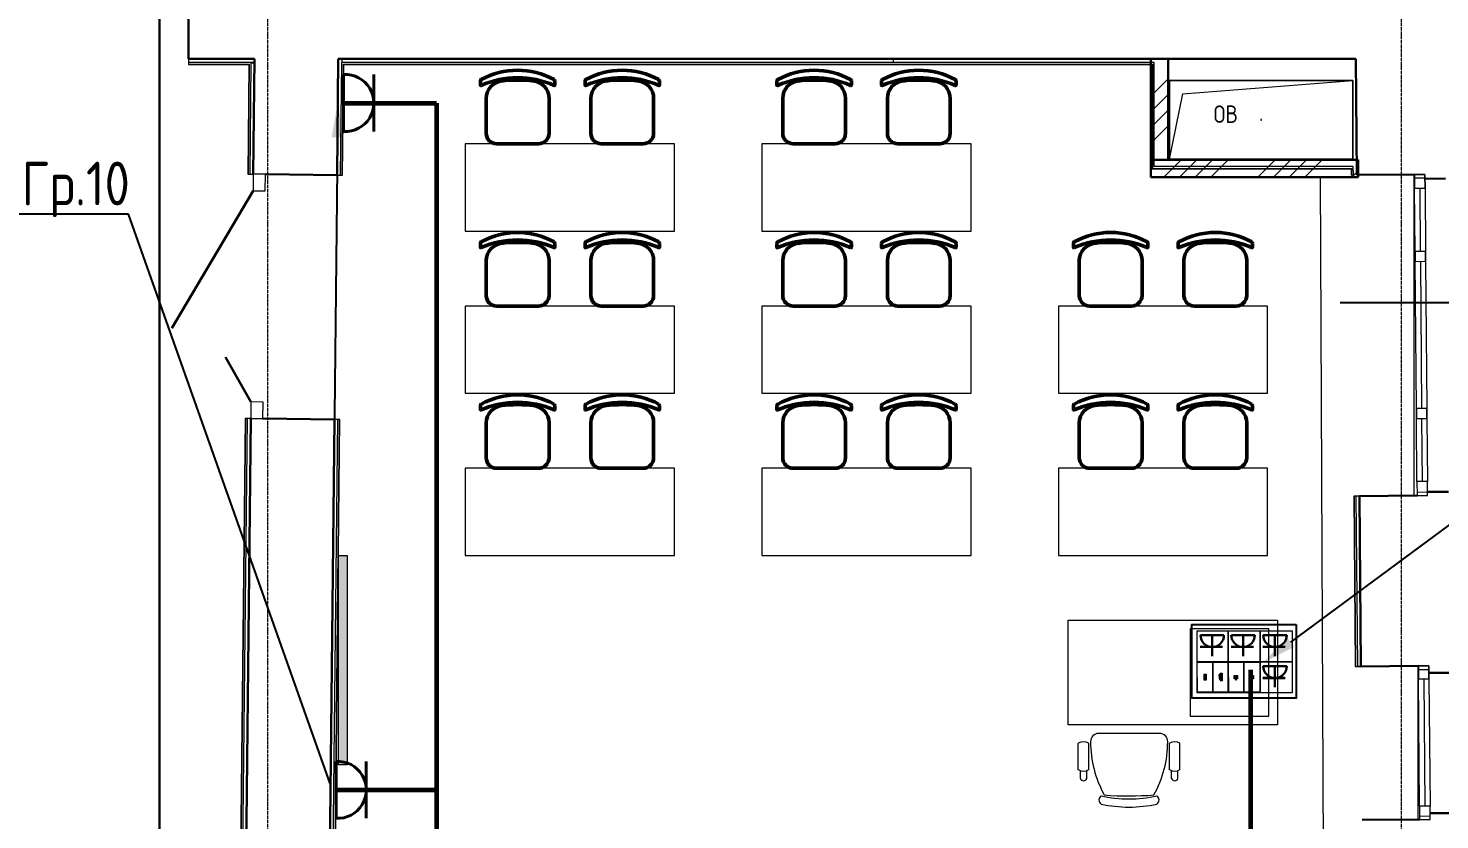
# Model space of a CAD drawing. Header units: millimetres. Extents: x -32 to 417638015, y -35 to 175284279.
# Drawn here: x 1343083 to 1351176, y 67493 to 72029 of the extents above; entities that cross this region are included whole.
import ezdxf
from ezdxf import colors
from ezdxf.entities.mleader import LeaderData, LeaderLine
from ezdxf.math import Vec2, Vec3

# ---------------------------------------------------------------- set-up
doc = ezdxf.new("R2010")
doc.units = ezdxf.units.MM
doc.linetypes.add('ADSK_Линия сетки', pattern=[25, 20, -2.5, 0, -2.5])
for name, color, linetype, lineweight in [('_ Окна', 7, 'Continuous', 9), ('_ЭМ_В полу', 26, 'Кабель в трубе', 60), ('_ЭМ_гофра', 5, 'Continuous', 60), ('Аннотация', 7, 'Continuous', 18), ('Двери', 7, 'Continuous', 9), ('Обобщенные модели', 7, 'Continuous', 18), ('Окна', 7, 'Continuous', 9), ('Оси', 253, 'Continuous', 9), ('Перекрытие', 7, 'Continuous', 18), ('Стены несущие', 7, 'Continuous', 30), ('Стены отделка', 7, 'Continuous', 30), ('Стены штриховка', 7, 'Continuous', 9), ('ТХ', 5, 'Continuous', 0), ('ТХ_Задание ЭОМ_СС', 6, 'Continuous', 0), ('ШТРИХОВКА', 252, 'Continuous', 15), ('Электро', 250, 'Continuous', 25), ('ЭМ', 5, 'Continuous', 40), ('ЭМ_Лоток 1_2', 162, 'Continuous', 30), ('ЭОМ_Кабель для СУП', 150, 'Continuous', 9)]:
    doc.layers.add(name, color=color, linetype=linetype, lineweight=lineweight)
for name, color, linetype in [('_ЭМ_Надписи', 7, 'Continuous'), ('PDF _СС_розетки', 7, 'Continuous'), ('ВНУТРЯНКА', 1, 'Continuous')]:
    doc.layers.add(name, color=color, linetype=linetype)
doc.layers.add('PDF _ЭОМ _розетки', color=7, linetype='Continuous', true_color=0xeb0000)
doc.styles.add('ELine', font='txt.shx')
doc.styles.add('GOST Common_4', font='GOST_Common.ttf', dxfattribs={"width": 0.9, "height": 200})
doc.styles.add('ЭОМ', font='isocpeur.ttf', dxfattribs={"width": 0.85, "height": 250})
doc.linetypes.add('Cable in the tray', pattern='A,5,[130,ltypeshp.shx,S=1,R=0,X=0,Y=0],1.5,[130,ltypeshp.shx,S=1.5,R=90,X=0,Y=-1],1,[130,ltypeshp.shx,S=1,R=0,X=0.5,Y=0],5', length=12.5)
doc.linetypes.add('TRAY', pattern='A,12.119257,["_",ELine,S=4.5,R=90,X=0,Y=-1.555839],0.750382,["_",ELine,S=4.5,R=0,X=0,Y=-0.805849],1.314849,["_",ELine,S=4.5,R=0,X=0,Y=-0.805849],2.250029,["_",ELine,S=4.5,R=90,X=0,Y=-1.555839],13.565483', length=30)
doc.linetypes.add('Кабель в трубе', pattern='A,8,[133,ltypeshp.shx,S=1,R=0,X=10,Y=1.3],-3,[130,ltypeshp.shx,S=1.5,R=-45,X=-1.5,Y=0],8', length=19)
pattern_1 = [(45, (591.94, 243.9), (-269.4077, 269.4077), []), (45, (681.74, 243.9), (-269.4077, 269.4077), []), (45, (771.54, 243.9), (-269.4077, 269.4077), []), (45, (861.35, 243.9), (-269.4077, 269.4077), [])]

# ---------------------------------------------------------------- blocks, each defined once
blk = doc.blocks.new('_ЭМ_ТХ2_4 Этаж')
at = {"lineweight": 0}
h = blk.add_hatch(color=8, dxfattribs=at)
h.dxf.hatch_style = 1
h.paths.add_polyline_path([(55670.5, 17244.1), (55720.5, 17244.1), (55720.5, 16044.1), (55670.5, 16044.1)])
at = {"color": 8, "linetype": 'ByBlock', "lineweight": -2}
for p, q in [((56483.6, 19963), (56483.6, 19941.3)), ((56483.6, 19963), (56483.6, 19941.3)), ((56910.6, 19963), (56910.6, 19941.3)), ((56910.6, 19963), (56910.6, 19941.3)), ((57083.6, 19963), (57083.6, 19941.3)), ((57083.6, 19963), (57083.6, 19941.3)), ((57510.6, 19963), (57510.6, 19941.3)), ((57510.6, 19963), (57510.6, 19941.3)), ((58183.6, 19963), (58183.6, 19941.3)), ((58183.6, 19963), (58183.6, 19941.3)), ((58610.6, 19963), (58610.6, 19941.3)), ((58610.6, 19963), (58610.6, 19941.3)), ((58783.6, 19963), (58783.6, 19941.3)), ((58783.6, 19963), (58783.6, 19941.3)), ((59210.6, 19963), (59210.6, 19941.3)), ((59210.6, 19963), (59210.6, 19941.3)), ((56517.1, 19664), (56517.1, 19864.3)), ((56517.1, 19664), (56517.1, 19864.3)), ((56877.1, 19664), (56877.1, 19864.3)), ((56877.1, 19664), (56877.1, 19864.3)), ((57117.1, 19664), (57117.1, 19864.3)), ((57117.1, 19664), (57117.1, 19864.3)), ((57477.1, 19664), (57477.1, 19864.3)), ((57477.1, 19664), (57477.1, 19864.3)), ((58217.1, 19664), (58217.1, 19864.3)), ((58217.1, 19664), (58217.1, 19864.3)), ((58577.1, 19664), (58577.1, 19864.3)), ((58577.1, 19664), (58577.1, 19864.3)), ((58817.1, 19664), (58817.1, 19864.3)), ((58817.1, 19664), (58817.1, 19864.3)), ((59177.1, 19664), (59177.1, 19864.3)), ((59177.1, 19664), (59177.1, 19864.3)), ((56817.2, 19604), (56577.1, 19604)), ((56817.2, 19604), (56577.1, 19604)), ((57417.2, 19604), (57177.1, 19604)), ((57417.2, 19604), (57177.1, 19604)), ((58517.2, 19604), (58277.1, 19604)), ((58517.2, 19604), (58277.1, 19604)), ((59117.2, 19604), (58877.1, 19604)), ((59117.2, 19604), (58877.1, 19604)), ((56483.6, 19033), (56483.6, 19011.3)), ((56483.6, 19033), (56483.6, 19011.3)), ((56910.6, 19033), (56910.6, 19011.3)), ((56910.6, 19033), (56910.6, 19011.3)), ((57083.6, 19033), (57083.6, 19011.3)), ((57083.6, 19033), (57083.6, 19011.3)), ((57510.6, 19033), (57510.6, 19011.3)), ((57510.6, 19033), (57510.6, 19011.3)), ((58183.6, 19033), (58183.6, 19011.3)), ((58183.6, 19033), (58183.6, 19011.3)), ((58610.6, 19033), (58610.6, 19011.3)), ((58610.6, 19033), (58610.6, 19011.3)), ((58783.6, 19033), (58783.6, 19011.3)), ((58783.6, 19033), (58783.6, 19011.3)), ((59210.6, 19033), (59210.6, 19011.3)), ((59210.6, 19033), (59210.6, 19011.3)), ((59883.6, 19033), (59883.6, 19011.3)), ((59883.6, 19033), (59883.6, 19011.3)), ((60310.6, 19033), (60310.6, 19011.3)), ((60310.6, 19033), (60310.6, 19011.3)), ((60483.6, 19033), (60483.6, 19011.3)), ((60483.6, 19033), (60483.6, 19011.3)), ((60910.6, 19033), (60910.6, 19011.3)), ((60910.6, 19033), (60910.6, 19011.3)), ((56517.1, 18734), (56517.1, 18934.3)), ((56517.1, 18734), (56517.1, 18934.3)), ((56877.1, 18734), (56877.1, 18934.3)), ((56877.1, 18734), (56877.1, 18934.3)), ((57117.1, 18734), (57117.1, 18934.3)), ((57117.1, 18734), (57117.1, 18934.3)), ((57477.1, 18734), (57477.1, 18934.3)), ((57477.1, 18734), (57477.1, 18934.3)), ((58217.1, 18734), (58217.1, 18934.3)), ((58217.1, 18734), (58217.1, 18934.3)), ((58577.1, 18734), (58577.1, 18934.3)), ((58577.1, 18734), (58577.1, 18934.3)), ((58817.1, 18734), (58817.1, 18934.3)), ((58817.1, 18734), (58817.1, 18934.3)), ((59177.1, 18734), (59177.1, 18934.3)), ((59177.1, 18734), (59177.1, 18934.3)), ((59917.1, 18734), (59917.1, 18934.3)), ((59917.1, 18734), (59917.1, 18934.3)), ((60277.1, 18734), (60277.1, 18934.3)), ((60277.1, 18734), (60277.1, 18934.3)), ((60517.1, 18734), (60517.1, 18934.3)), ((60517.1, 18734), (60517.1, 18934.3)), ((60877.1, 18734), (60877.1, 18934.3)), ((60877.1, 18734), (60877.1, 18934.3)), ((56817.2, 18674), (56577.1, 18674)), ((56817.2, 18674), (56577.1, 18674)), ((57417.2, 18674), (57177.1, 18674)), ((57417.2, 18674), (57177.1, 18674)), ((58517.2, 18674), (58277.1, 18674)), ((58517.2, 18674), (58277.1, 18674)), ((59117.2, 18674), (58877.1, 18674)), ((59117.2, 18674), (58877.1, 18674)), ((60217.2, 18674), (59977.1, 18674)), ((60217.2, 18674), (59977.1, 18674)), ((60817.2, 18674), (60577.1, 18674)), ((60817.2, 18674), (60577.1, 18674)), ((56483.6, 18103), (56483.6, 18081.3)), ((56483.6, 18103), (56483.6, 18081.3)), ((56910.6, 18103), (56910.6, 18081.3)), ((56910.6, 18103), (56910.6, 18081.3)), ((57083.6, 18103), (57083.6, 18081.3)), ((57083.6, 18103), (57083.6, 18081.3)), ((57510.6, 18103), (57510.6, 18081.3)), ((57510.6, 18103), (57510.6, 18081.3)), ((58183.6, 18103), (58183.6, 18081.3)), ((58183.6, 18103), (58183.6, 18081.3)), ((58610.6, 18103), (58610.6, 18081.3)), ((58610.6, 18103), (58610.6, 18081.3)), ((58783.6, 18103), (58783.6, 18081.3)), ((58783.6, 18103), (58783.6, 18081.3)), ((59210.6, 18103), (59210.6, 18081.3)), ((59210.6, 18103), (59210.6, 18081.3)), ((59883.6, 18103), (59883.6, 18081.3)), ((59883.6, 18103), (59883.6, 18081.3)), ((60310.6, 18103), (60310.6, 18081.3)), ((60310.6, 18103), (60310.6, 18081.3)), ((60483.6, 18103), (60483.6, 18081.3)), ((60483.6, 18103), (60483.6, 18081.3)), ((60910.6, 18103), (60910.6, 18081.3)), ((60910.6, 18103), (60910.6, 18081.3)), ((56517.1, 17804), (56517.1, 18004.3)), ((56517.1, 17804), (56517.1, 18004.3)), ((56877.1, 17804), (56877.1, 18004.3)), ((56877.1, 17804), (56877.1, 18004.3)), ((57117.1, 17804), (57117.1, 18004.3)), ((57117.1, 17804), (57117.1, 18004.3)), ((57477.1, 17804), (57477.1, 18004.3)), ((57477.1, 17804), (57477.1, 18004.3)), ((58217.1, 17804), (58217.1, 18004.3)), ((58217.1, 17804), (58217.1, 18004.3)), ((58577.1, 17804), (58577.1, 18004.3)), ((58577.1, 17804), (58577.1, 18004.3)), ((58817.1, 17804), (58817.1, 18004.3)), ((58817.1, 17804), (58817.1, 18004.3)), ((59177.1, 17804), (59177.1, 18004.3)), ((59177.1, 17804), (59177.1, 18004.3)), ((59917.1, 17804), (59917.1, 18004.3)), ((59917.1, 17804), (59917.1, 18004.3)), ((60277.1, 17804), (60277.1, 18004.3)), ((60277.1, 17804), (60277.1, 18004.3)), ((60517.1, 17804), (60517.1, 18004.3)), ((60517.1, 17804), (60517.1, 18004.3)), ((60877.1, 17804), (60877.1, 18004.3)), ((60877.1, 17804), (60877.1, 18004.3)), ((56817.2, 17744), (56577.1, 17744)), ((56817.2, 17744), (56577.1, 17744)), ((57417.2, 17744), (57177.1, 17744)), ((57417.2, 17744), (57177.1, 17744)), ((58517.2, 17744), (58277.1, 17744)), ((58517.2, 17744), (58277.1, 17744)), ((59117.2, 17744), (58877.1, 17744)), ((59117.2, 17744), (58877.1, 17744)), ((60217.2, 17744), (59977.1, 17744)), ((60217.2, 17744), (59977.1, 17744)), ((60817.2, 17744), (60577.1, 17744)), ((60817.2, 17744), (60577.1, 17744))]:
    blk.add_line(p, q, dxfattribs=at)
at = {"color": 8, "linetype": 'Continuous'}
for p, q in [((60378.1, 16224.6), (60028, 16224.6)), ((59911.4, 16017.1), (59911.4, 16168.3)), ((59971.7, 16017.1), (59971.7, 16168.3)), ((60434.4, 16017.1), (60434.4, 16168.3)), ((60494.7, 16017.1), (60494.7, 16168.3)), ((59923.5, 15965.7), (59923.5, 16011.3)), ((59960.2, 15965.8), (59960.2, 16011.5)), ((60445.9, 15965.8), (60445.9, 16011.5)), ((60482.6, 15965.7), (60482.6, 16011.3))]:
    blk.add_line(p, q, dxfattribs=at)
at = {"color": 8, "lineweight": 0}
blk.add_lwpolyline([(55670.5, 17244.1), (55720.5, 17244.1), (55720.5, 16044.1), (55670.5, 16044.1), (55670.5, 17244.1)], dxfattribs=at)
at = {"color": 8, "linetype": 'ByBlock', "lineweight": -2}
for centre, radius, start, end in [((56697.1, 19595), 430.5, 60.99166, 119.00834), ((56697.1, 19595), 430.5, 60.99166, 119.00834), ((57297.1, 19595), 430.5, 60.99166, 119.00834), ((57297.1, 19595), 430.5, 60.99166, 119.00834), ((58397.1, 19595), 430.5, 60.99166, 119.00834), ((58397.1, 19595), 430.5, 60.99166, 119.00834), ((58997.1, 19595), 430.5, 60.99166, 119.00834), ((58997.1, 19595), 430.5, 60.99166, 119.00834), ((56493.6, 19963), 10, 121.93175, 180), ((56493.6, 19963), 10, 121.93175, 180), ((56486.6, 19941.3), 3, 180, 296.10217), ((56486.6, 19941.3), 3, 180, 296.10217), ((56697.1, 19461.7), 520.8, 66.31951, 113.68049), ((56697.1, 19461.7), 520.8, 66.31951, 113.68049), ((56617.1, 19864.3), 100, 95.74156, 180), ((56617.1, 19864.3), 100, 95.74156, 180), ((56697.1, 19168.5), 800.4, 83.24698, 96.75302), ((56697.1, 19168.5), 800.4, 83.24698, 96.75302), ((56777.1, 19864.3), 100, 0, 84.25844), ((56777.1, 19864.3), 100, 0, 84.25844), ((56900.6, 19963), 10, 0, 58.06825), ((56900.6, 19963), 10, 0, 58.06825), ((56907.6, 19941.3), 3, 243.89783, 0), ((56907.6, 19941.3), 3, 243.89783, 0), ((57093.6, 19963), 10, 121.93175, 180), ((57093.6, 19963), 10, 121.93175, 180), ((57086.6, 19941.3), 3, 180, 296.10217), ((57086.6, 19941.3), 3, 180, 296.10217), ((57297.1, 19461.7), 520.8, 66.31951, 113.68049), ((57297.1, 19461.7), 520.8, 66.31951, 113.68049), ((57217.1, 19864.3), 100, 95.74156, 180), ((57217.1, 19864.3), 100, 95.74156, 180), ((57297.1, 19168.5), 800.4, 83.24698, 96.75302), ((57297.1, 19168.5), 800.4, 83.24698, 96.75302), ((57377.1, 19864.3), 100, 0, 84.25844), ((57377.1, 19864.3), 100, 0, 84.25844), ((57500.6, 19963), 10, 0, 58.06825), ((57500.6, 19963), 10, 0, 58.06825), ((57507.6, 19941.3), 3, 243.89783, 0), ((57507.6, 19941.3), 3, 243.89783, 0), ((58193.6, 19963), 10, 121.93175, 180), ((58193.6, 19963), 10, 121.93175, 180), ((58186.6, 19941.3), 3, 180, 296.10217), ((58186.6, 19941.3), 3, 180, 296.10217), ((58397.1, 19461.7), 520.8, 66.31951, 113.68049), ((58397.1, 19461.7), 520.8, 66.31951, 113.68049), ((58317.1, 19864.3), 100, 95.74156, 180), ((58317.1, 19864.3), 100, 95.74156, 180), ((58397.1, 19168.5), 800.4, 83.24698, 96.75302), ((58397.1, 19168.5), 800.4, 83.24698, 96.75302), ((58477.1, 19864.3), 100, 0, 84.25844), ((58477.1, 19864.3), 100, 0, 84.25844), ((58600.6, 19963), 10, 0, 58.06825), ((58600.6, 19963), 10, 0, 58.06825), ((58607.6, 19941.3), 3, 243.89783, 0), ((58607.6, 19941.3), 3, 243.89783, 0), ((58793.6, 19963), 10, 121.93175, 180), ((58793.6, 19963), 10, 121.93175, 180), ((58786.6, 19941.3), 3, 180, 296.10217), ((58786.6, 19941.3), 3, 180, 296.10217), ((58997.1, 19461.7), 520.8, 66.31951, 113.68049), ((58997.1, 19461.7), 520.8, 66.31951, 113.68049), ((58917.1, 19864.3), 100, 95.74156, 180), ((58917.1, 19864.3), 100, 95.74156, 180), ((58997.1, 19168.5), 800.4, 83.24698, 96.75302), ((58997.1, 19168.5), 800.4, 83.24698, 96.75302), ((59077.1, 19864.3), 100, 0, 84.25844), ((59077.1, 19864.3), 100, 0, 84.25844), ((59200.6, 19963), 10, 0, 58.06825), ((59200.6, 19963), 10, 0, 58.06825), ((59207.6, 19941.3), 3, 243.89783, 0), ((59207.6, 19941.3), 3, 243.89783, 0), ((56577.1, 19664), 60, 180, 270), ((56577.1, 19664), 60, 180, 270), ((56817.1, 19664), 60, 270, 0), ((56817.1, 19664), 60, 270, 0), ((57177.1, 19664), 60, 180, 270), ((57177.1, 19664), 60, 180, 270), ((57417.1, 19664), 60, 270, 0), ((57417.1, 19664), 60, 270, 0), ((58277.1, 19664), 60, 180, 270), ((58277.1, 19664), 60, 180, 270), ((58517.1, 19664), 60, 270, 0), ((58517.1, 19664), 60, 270, 0), ((58877.1, 19664), 60, 180, 270), ((58877.1, 19664), 60, 180, 270), ((59117.1, 19664), 60, 270, 0), ((59117.1, 19664), 60, 270, 0), ((56493.6, 19033), 10, 121.93175, 180), ((56493.6, 19033), 10, 121.93175, 180), ((56697.1, 18531.7), 520.8, 66.31951, 113.68049), ((56697.1, 18531.7), 520.8, 66.31951, 113.68049), ((56697.1, 18665), 430.5, 60.99166, 119.00834), ((56697.1, 18665), 430.5, 60.99166, 119.00834), ((56617.1, 18934.3), 100, 95.74156, 180), ((56617.1, 18934.3), 100, 95.74156, 180), ((56697.1, 18238.5), 800.4, 83.24698, 96.75302), ((56697.1, 18238.5), 800.4, 83.24698, 96.75302), ((56777.1, 18934.3), 100, 0, 84.25844), ((56777.1, 18934.3), 100, 0, 84.25844), ((56900.6, 19033), 10, 0, 58.06825), ((56900.6, 19033), 10, 0, 58.06825), ((57093.6, 19033), 10, 121.93175, 180), ((57093.6, 19033), 10, 121.93175, 180), ((57297.1, 18531.7), 520.8, 66.31951, 113.68049), ((57297.1, 18531.7), 520.8, 66.31951, 113.68049), ((57297.1, 18665), 430.5, 60.99166, 119.00834), ((57297.1, 18665), 430.5, 60.99166, 119.00834), ((57217.1, 18934.3), 100, 95.74156, 180), ((57217.1, 18934.3), 100, 95.74156, 180), ((57297.1, 18238.5), 800.4, 83.24698, 96.75302), ((57297.1, 18238.5), 800.4, 83.24698, 96.75302), ((57377.1, 18934.3), 100, 0, 84.25844), ((57377.1, 18934.3), 100, 0, 84.25844), ((57500.6, 19033), 10, 0, 58.06825), ((57500.6, 19033), 10, 0, 58.06825), ((58193.6, 19033), 10, 121.93175, 180), ((58193.6, 19033), 10, 121.93175, 180), ((58397.1, 18531.7), 520.8, 66.31951, 113.68049), ((58397.1, 18531.7), 520.8, 66.31951, 113.68049), ((58397.1, 18665), 430.5, 60.99166, 119.00834), ((58397.1, 18665), 430.5, 60.99166, 119.00834), ((58317.1, 18934.3), 100, 95.74156, 180), ((58317.1, 18934.3), 100, 95.74156, 180), ((58397.1, 18238.5), 800.4, 83.24698, 96.75302), ((58397.1, 18238.5), 800.4, 83.24698, 96.75302), ((58477.1, 18934.3), 100, 0, 84.25844), ((58477.1, 18934.3), 100, 0, 84.25844), ((58600.6, 19033), 10, 0, 58.06825), ((58600.6, 19033), 10, 0, 58.06825), ((58793.6, 19033), 10, 121.93175, 180), ((58793.6, 19033), 10, 121.93175, 180), ((58997.1, 18531.7), 520.8, 66.31951, 113.68049), ((58997.1, 18531.7), 520.8, 66.31951, 113.68049), ((58997.1, 18665), 430.5, 60.99166, 119.00834), ((58997.1, 18665), 430.5, 60.99166, 119.00834), ((58917.1, 18934.3), 100, 95.74156, 180), ((58917.1, 18934.3), 100, 95.74156, 180), ((58997.1, 18238.5), 800.4, 83.24698, 96.75302), ((58997.1, 18238.5), 800.4, 83.24698, 96.75302), ((59077.1, 18934.3), 100, 0, 84.25844), ((59077.1, 18934.3), 100, 0, 84.25844), ((59200.6, 19033), 10, 0, 58.06825), ((59200.6, 19033), 10, 0, 58.06825), ((59893.6, 19033), 10, 121.93175, 180), ((59893.6, 19033), 10, 121.93175, 180), ((60097.1, 18531.7), 520.8, 66.31951, 113.68049), ((60097.1, 18531.7), 520.8, 66.31951, 113.68049), ((60097.1, 18665), 430.5, 60.99166, 119.00834), ((60097.1, 18665), 430.5, 60.99166, 119.00834), ((60017.1, 18934.3), 100, 95.74156, 180), ((60017.1, 18934.3), 100, 95.74156, 180), ((60097.1, 18238.5), 800.4, 83.24698, 96.75302), ((60097.1, 18238.5), 800.4, 83.24698, 96.75302), ((60177.1, 18934.3), 100, 0, 84.25844), ((60177.1, 18934.3), 100, 0, 84.25844), ((60300.6, 19033), 10, 0, 58.06825), ((60300.6, 19033), 10, 0, 58.06825), ((60493.6, 19033), 10, 121.93175, 180), ((60493.6, 19033), 10, 121.93175, 180), ((60697.1, 18531.7), 520.8, 66.31951, 113.68049), ((60697.1, 18531.7), 520.8, 66.31951, 113.68049), ((60697.1, 18665), 430.5, 60.99166, 119.00834), ((60697.1, 18665), 430.5, 60.99166, 119.00834), ((60617.1, 18934.3), 100, 95.74156, 180), ((60617.1, 18934.3), 100, 95.74156, 180), ((60697.1, 18238.5), 800.4, 83.24698, 96.75302), ((60697.1, 18238.5), 800.4, 83.24698, 96.75302), ((60777.1, 18934.3), 100, 0, 84.25844), ((60777.1, 18934.3), 100, 0, 84.25844), ((60900.6, 19033), 10, 0, 58.06825), ((60900.6, 19033), 10, 0, 58.06825), ((56486.6, 19011.3), 3, 180, 296.10217), ((56486.6, 19011.3), 3, 180, 296.10217), ((56907.6, 19011.3), 3, 243.89783, 0), ((56907.6, 19011.3), 3, 243.89783, 0), ((57086.6, 19011.3), 3, 180, 296.10217), ((57086.6, 19011.3), 3, 180, 296.10217), ((57507.6, 19011.3), 3, 243.89783, 0), ((57507.6, 19011.3), 3, 243.89783, 0), ((58186.6, 19011.3), 3, 180, 296.10217), ((58186.6, 19011.3), 3, 180, 296.10217), ((58607.6, 19011.3), 3, 243.89783, 0), ((58607.6, 19011.3), 3, 243.89783, 0), ((58786.6, 19011.3), 3, 180, 296.10217), ((58786.6, 19011.3), 3, 180, 296.10217), ((59207.6, 19011.3), 3, 243.89783, 0), ((59207.6, 19011.3), 3, 243.89783, 0), ((59886.6, 19011.3), 3, 180, 296.10217), ((59886.6, 19011.3), 3, 180, 296.10217), ((60307.6, 19011.3), 3, 243.89783, 0), ((60307.6, 19011.3), 3, 243.89783, 0), ((60486.6, 19011.3), 3, 180, 296.10217), ((60486.6, 19011.3), 3, 180, 296.10217), ((60907.6, 19011.3), 3, 243.89783, 0), ((60907.6, 19011.3), 3, 243.89783, 0), ((56577.1, 18734), 60, 180, 270), ((56577.1, 18734), 60, 180, 270), ((56817.1, 18734), 60, 270, 0), ((56817.1, 18734), 60, 270, 0), ((57177.1, 18734), 60, 180, 270), ((57177.1, 18734), 60, 180, 270), ((57417.1, 18734), 60, 270, 0), ((57417.1, 18734), 60, 270, 0), ((58277.1, 18734), 60, 180, 270), ((58277.1, 18734), 60, 180, 270), ((58517.1, 18734), 60, 270, 0), ((58517.1, 18734), 60, 270, 0), ((58877.1, 18734), 60, 180, 270), ((58877.1, 18734), 60, 180, 270), ((59117.1, 18734), 60, 270, 0), ((59117.1, 18734), 60, 270, 0), ((59977.1, 18734), 60, 180, 270), ((59977.1, 18734), 60, 180, 270), ((60217.1, 18734), 60, 270, 0), ((60217.1, 18734), 60, 270, 0), ((60577.1, 18734), 60, 180, 270), ((60577.1, 18734), 60, 180, 270), ((60817.1, 18734), 60, 270, 0), ((60817.1, 18734), 60, 270, 0), ((56697.1, 17735), 430.5, 60.99166, 119.00834), ((56697.1, 17735), 430.5, 60.99166, 119.00834), ((57297.1, 17735), 430.5, 60.99166, 119.00834), ((57297.1, 17735), 430.5, 60.99166, 119.00834), ((58397.1, 17735), 430.5, 60.99166, 119.00834), ((58397.1, 17735), 430.5, 60.99166, 119.00834), ((58997.1, 17735), 430.5, 60.99166, 119.00834), ((58997.1, 17735), 430.5, 60.99166, 119.00834), ((60097.1, 17735), 430.5, 60.99166, 119.00834), ((60097.1, 17735), 430.5, 60.99166, 119.00834), ((60697.1, 17735), 430.5, 60.99166, 119.00834), ((60697.1, 17735), 430.5, 60.99166, 119.00834), ((56493.6, 18103), 10, 121.93175, 180), ((56493.6, 18103), 10, 121.93175, 180), ((56486.6, 18081.3), 3, 180, 296.10217), ((56486.6, 18081.3), 3, 180, 296.10217), ((56697.1, 17601.7), 520.8, 66.31951, 113.68049), ((56697.1, 17601.7), 520.8, 66.31951, 113.68049), ((56617.1, 18004.3), 100, 95.74156, 180), ((56617.1, 18004.3), 100, 95.74156, 180), ((56697.1, 17308.5), 800.4, 83.24698, 96.75302), ((56697.1, 17308.5), 800.4, 83.24698, 96.75302), ((56777.1, 18004.3), 100, 0, 84.25844), ((56777.1, 18004.3), 100, 0, 84.25844), ((56900.6, 18103), 10, 0, 58.06825), ((56900.6, 18103), 10, 0, 58.06825), ((56907.6, 18081.3), 3, 243.89783, 0), ((56907.6, 18081.3), 3, 243.89783, 0), ((57093.6, 18103), 10, 121.93175, 180), ((57093.6, 18103), 10, 121.93175, 180), ((57086.6, 18081.3), 3, 180, 296.10217), ((57086.6, 18081.3), 3, 180, 296.10217), ((57297.1, 17601.7), 520.8, 66.31951, 113.68049), ((57297.1, 17601.7), 520.8, 66.31951, 113.68049), ((57217.1, 18004.3), 100, 95.74156, 180), ((57217.1, 18004.3), 100, 95.74156, 180), ((57297.1, 17308.5), 800.4, 83.24698, 96.75302), ((57297.1, 17308.5), 800.4, 83.24698, 96.75302), ((57377.1, 18004.3), 100, 0, 84.25844), ((57377.1, 18004.3), 100, 0, 84.25844), ((57500.6, 18103), 10, 0, 58.06825), ((57500.6, 18103), 10, 0, 58.06825), ((57507.6, 18081.3), 3, 243.89783, 0), ((57507.6, 18081.3), 3, 243.89783, 0), ((58193.6, 18103), 10, 121.93175, 180), ((58193.6, 18103), 10, 121.93175, 180), ((58186.6, 18081.3), 3, 180, 296.10217), ((58186.6, 18081.3), 3, 180, 296.10217), ((58397.1, 17601.7), 520.8, 66.31951, 113.68049), ((58397.1, 17601.7), 520.8, 66.31951, 113.68049), ((58317.1, 18004.3), 100, 95.74156, 180), ((58317.1, 18004.3), 100, 95.74156, 180), ((58397.1, 17308.5), 800.4, 83.24698, 96.75302), ((58397.1, 17308.5), 800.4, 83.24698, 96.75302), ((58477.1, 18004.3), 100, 0, 84.25844), ((58477.1, 18004.3), 100, 0, 84.25844), ((58600.6, 18103), 10, 0, 58.06825), ((58600.6, 18103), 10, 0, 58.06825), ((58607.6, 18081.3), 3, 243.89783, 0), ((58607.6, 18081.3), 3, 243.89783, 0), ((58793.6, 18103), 10, 121.93175, 180), ((58793.6, 18103), 10, 121.93175, 180), ((58786.6, 18081.3), 3, 180, 296.10217), ((58786.6, 18081.3), 3, 180, 296.10217), ((58997.1, 17601.7), 520.8, 66.31951, 113.68049), ((58997.1, 17601.7), 520.8, 66.31951, 113.68049), ((58917.1, 18004.3), 100, 95.74156, 180), ((58917.1, 18004.3), 100, 95.74156, 180), ((58997.1, 17308.5), 800.4, 83.24698, 96.75302), ((58997.1, 17308.5), 800.4, 83.24698, 96.75302), ((59077.1, 18004.3), 100, 0, 84.25844), ((59077.1, 18004.3), 100, 0, 84.25844), ((59200.6, 18103), 10, 0, 58.06825), ((59200.6, 18103), 10, 0, 58.06825), ((59207.6, 18081.3), 3, 243.89783, 0), ((59207.6, 18081.3), 3, 243.89783, 0), ((59893.6, 18103), 10, 121.93175, 180), ((59893.6, 18103), 10, 121.93175, 180), ((59886.6, 18081.3), 3, 180, 296.10217), ((59886.6, 18081.3), 3, 180, 296.10217), ((60097.1, 17601.7), 520.8, 66.31951, 113.68049), ((60097.1, 17601.7), 520.8, 66.31951, 113.68049), ((60017.1, 18004.3), 100, 95.74156, 180), ((60017.1, 18004.3), 100, 95.74156, 180), ((60097.1, 17308.5), 800.4, 83.24698, 96.75302), ((60097.1, 17308.5), 800.4, 83.24698, 96.75302), ((60177.1, 18004.3), 100, 0, 84.25844), ((60177.1, 18004.3), 100, 0, 84.25844), ((60300.6, 18103), 10, 0, 58.06825), ((60300.6, 18103), 10, 0, 58.06825), ((60307.6, 18081.3), 3, 243.89783, 0), ((60307.6, 18081.3), 3, 243.89783, 0), ((60493.6, 18103), 10, 121.93175, 180), ((60493.6, 18103), 10, 121.93175, 180), ((60486.6, 18081.3), 3, 180, 296.10217), ((60486.6, 18081.3), 3, 180, 296.10217), ((60697.1, 17601.7), 520.8, 66.31951, 113.68049), ((60697.1, 17601.7), 520.8, 66.31951, 113.68049), ((60617.1, 18004.3), 100, 95.74156, 180), ((60617.1, 18004.3), 100, 95.74156, 180), ((60697.1, 17308.5), 800.4, 83.24698, 96.75302), ((60697.1, 17308.5), 800.4, 83.24698, 96.75302), ((60777.1, 18004.3), 100, 0, 84.25844), ((60777.1, 18004.3), 100, 0, 84.25844), ((60900.6, 18103), 10, 0, 58.06825), ((60900.6, 18103), 10, 0, 58.06825), ((60907.6, 18081.3), 3, 243.89783, 0), ((60907.6, 18081.3), 3, 243.89783, 0), ((56577.1, 17804), 60, 180, 270), ((56577.1, 17804), 60, 180, 270), ((56817.1, 17804), 60, 270, 0), ((56817.1, 17804), 60, 270, 0), ((57177.1, 17804), 60, 180, 270), ((57177.1, 17804), 60, 180, 270), ((57417.1, 17804), 60, 270, 0), ((57417.1, 17804), 60, 270, 0), ((58277.1, 17804), 60, 180, 270), ((58277.1, 17804), 60, 180, 270), ((58517.1, 17804), 60, 270, 0), ((58517.1, 17804), 60, 270, 0), ((58877.1, 17804), 60, 180, 270), ((58877.1, 17804), 60, 180, 270), ((59117.1, 17804), 60, 270, 0), ((59117.1, 17804), 60, 270, 0), ((59977.1, 17804), 60, 180, 270), ((59977.1, 17804), 60, 180, 270), ((60217.1, 17804), 60, 270, 0), ((60217.1, 17804), 60, 270, 0), ((60577.1, 17804), 60, 180, 270), ((60577.1, 17804), 60, 180, 270), ((60817.1, 17804), 60, 270, 0), ((60817.1, 17804), 60, 270, 0)]:
    blk.add_arc(centre, radius, start, end, dxfattribs=at)
at = {"color": 8, "linetype": 'Continuous'}
for centre, radius, start, end in [((60027.4, 16179.2), 45.4, 89.25187, 182.18664), ((60378.7, 16179.2), 45.4, 357.81347, 90.74787), ((59941.6, 16118.3), 58.4, 58.95097, 121.04877), ((60606.4, 16176.1), 624.5, 179.87797, 209.10589), ((59799.6, 16176.1), 624.5, 330.90677, 0.12147), ((60464.5, 16118.3), 58.4, 58.95097, 121.04877), ((59941.6, 16067.2), 58.4, 238.95101, 301.04877), ((59941.8, 15974.3), 20.2, 204.89545, 335.33537), ((60464.5, 16067.2), 58.4, 238.95098, 301.04877), ((60464.3, 15974.3), 20.2, 204.89545, 335.33537), ((60057.7, 15843.4), 28.1, 124.29007, 235.70964), ((60202.3, 16596.8), 747.5, 257.60199, 282.39777), ((60202.3, 17628.6), 1761.9, 265.39382, 274.65462), ((60347, 15843.4), 28.1, 304.29147, 55.70827), ((60202.3, 16550.3), 747.5, 257.60199, 282.39777)]:
    blk.add_arc(centre, radius, start, end, dxfattribs=at)
at = {"layer": 'ТХ', "color": 8}
for p, q in [((57597.2, 19604), (56397.2, 19604)), ((56397.2, 19604), (56397.2, 19104)), ((57597.2, 19104), (57597.2, 19604)), ((59297.2, 19604), (58097.2, 19604)), ((58097.2, 19604), (58097.2, 19104)), ((59297.2, 19104), (59297.2, 19604)), ((56397.2, 19104), (57597.2, 19104)), ((58097.2, 19104), (59297.2, 19104)), ((57597.2, 18674), (56397.2, 18674)), ((56397.2, 18674), (56397.2, 18174)), ((57597.2, 18174), (57597.2, 18674)), ((59297.2, 18674), (58097.2, 18674)), ((58097.2, 18674), (58097.2, 18174)), ((59297.2, 18174), (59297.2, 18674)), ((60997.2, 18674), (59797.2, 18674)), ((59797.2, 18674), (59797.2, 18174)), ((60997.2, 18174), (60997.2, 18674)), ((56397.2, 18174), (57597.2, 18174)), ((58097.2, 18174), (59297.2, 18174)), ((59797.2, 18174), (60997.2, 18174)), ((57597.2, 17744), (56397.2, 17744)), ((56397.2, 17744), (56397.2, 17244)), ((57597.2, 17244), (57597.2, 17744)), ((59297.2, 17744), (58097.2, 17744)), ((58097.2, 17744), (58097.2, 17244)), ((59297.2, 17244), (59297.2, 17744)), ((60997.2, 17744), (59797.2, 17744)), ((59797.2, 17744), (59797.2, 17244)), ((60997.2, 17244), (60997.2, 17744)), ((56397.2, 17244), (57597.2, 17244)), ((58097.2, 17244), (59297.2, 17244)), ((59797.2, 17244), (60997.2, 17244))]:
    blk.add_line(p, q, dxfattribs=at)
for points in [[(59853.1, 16874.6), (61053.1, 16874.6), (61053.1, 16274.6), (59853.1, 16274.6)], [(60553.1, 16324.6), (61003.1, 16324.6), (61003.1, 16824.6), (60553.1, 16824.6)]]:
    blk.add_lwpolyline(points, close=True, dxfattribs=at)
blk = doc.blocks.new('План 4 этажа')
at = {"layer": 'Стены штриховка', "lineweight": 9}
h = blk.add_hatch(dxfattribs=at)
h.set_pattern_fill('ANSI34', color=8, scale=20)
h.set_pattern_definition(pattern_1)
h.paths.add_polyline_path([(54418.791, 19751.644), (54518.791, 19751.644), (54518.791, 20329.474), (54418.791, 20329.394), (54418.791, 19971.845)])
h = blk.add_hatch(dxfattribs=at)
h.set_pattern_fill('ANSI34', color=8, scale=20)
h.set_pattern_definition(pattern_1)
h.paths.add_polyline_path([(55604.28, 19651.644), (55608.562, 19652.554), (55608.562, 19664.129), (55600.337, 19664.063), (55599.628, 19751.644), (54418.791, 19751.644), (54418.791, 19651.644), (55603.115, 19651.644)])
at = {"layer": '_ Окна', "color": 8, "lineweight": 18}
for p, q in [((55930.326, 19666.732), (55990.324, 19667.217)), ((55930.973, 19586.734), (55930.326, 19666.732)), ((55990.324, 19667.217), (55990.971, 19587.22)), ((55990.971, 19587.22), (55930.973, 19586.734)), ((55933.884, 19226.746), (55993.882, 19227.231)), ((55934.37, 19166.748), (55933.884, 19226.746)), ((55993.882, 19227.231), (55994.368, 19167.233)), ((55994.368, 19167.233), (55934.37, 19166.748)), ((55941.163, 18326.776), (56001.161, 18327.261)), ((55941.648, 18266.777), (55941.163, 18326.776)), ((56001.161, 18327.261), (56001.646, 18267.263)), ((56001.646, 18267.263), (55941.648, 18266.777)), ((56004.558, 17907.274), (55944.56, 17906.789)), ((55944.56, 17906.789), (55945.207, 17826.792)), ((56005.205, 17827.277), (56004.558, 17907.274)), ((55945.207, 17826.792), (56005.205, 17827.277)), ((55953.104, 16850.334), (56013.102, 16850.819)), ((55953.719, 16774.336), (55953.104, 16850.334)), ((56013.102, 16850.819), (56013.717, 16774.821)), ((56013.717, 16774.821), (55953.719, 16774.336)), ((56019.604, 16046.845), (55959.606, 16046.36)), ((55959.606, 16046.36), (55960.221, 15970.362)), ((56020.219, 15970.848), (56019.604, 16046.845)), ((55960.221, 15970.362), (56020.219, 15970.848))]:
    blk.add_line(p, q, dxfattribs=at)
at = {"layer": '_ Окна', "color": 8}
for p, q in [((55930.488, 19646.732), (55990.486, 19647.218)), ((55960.972, 19586.977), (55963.883, 19226.989)), ((55964.369, 19166.991), (55971.162, 18327.018)), ((55971.647, 18267.02), (55974.559, 17907.032)), ((55945.045, 17846.791), (56005.043, 17847.276)), ((55953.266, 16830.334), (56013.264, 16830.82)), ((55983.718, 16774.579), (55989.605, 16046.603)), ((55960.059, 15990.362), (56020.057, 15990.847))]:
    blk.add_line(p, q, dxfattribs=at)
at = {"layer": 'Двери', "color": 8}
for p, q in [((49273.296, 19668.464), (49272.282, 19573.469)), ((49343.292, 19667.717), (49273.296, 19668.464)), ((49342.278, 19572.722), (49343.292, 19667.717)), ((49272.282, 19573.469), (49342.278, 19572.722)), ((49259.372, 18363.538), (49258.359, 18268.543)), ((49329.368, 18362.791), (49259.372, 18363.538)), ((49328.355, 18267.797), (49329.368, 18362.791)), ((49258.359, 18268.543), (49328.355, 18267.797))]:
    blk.add_line(p, q, dxfattribs=at)
at = {"layer": 'Двери', "color": 8, "lineweight": 30}
for p, q in [((49272.282, 19573.469), (48806.354, 18785.982)), ((49259.372, 18363.538), (49114.606, 18620.575))]:
    blk.add_line(p, q, dxfattribs=at)
at = {"layer": 'Обобщенные модели', "color": 8}
for p, q in [((54526.888, 19754.759), (54526.888, 20204.759)), ((54526.888, 20204.759), (55576.888, 20204.759)), ((55576.888, 20204.759), (54526.888, 20204.759)), ((54526.888, 20204.759), (54526.888, 19754.759)), ((54601.888, 20129.759), (55576.888, 20204.759)), ((55576.888, 20204.759), (55576.888, 19754.759)), ((55576.888, 19754.759), (55576.888, 20204.759)), ((54526.888, 19754.759), (54601.888, 20129.759)), ((55576.888, 19754.759), (54526.888, 19754.759)), ((54526.888, 19754.759), (55576.888, 19754.759))]:
    blk.add_line(p, q, dxfattribs=at)
for start, end in [(0, 180), (180, 0), (60, 165), (195, 270), (300, 0)]:
    blk.add_arc((55051.888, 19979.759), 2.5, start, end, dxfattribs=at)
at = {"layer": 'Окна', "color": 8}
for p, q in [((55990.324, 19667.217), (55930.326, 19666.732)), ((55930.326, 19666.732), (55930.973, 19586.734)), ((55990.971, 19587.22), (55990.324, 19667.217)), ((55933.884, 19226.746), (55930.973, 19586.734)), ((55990.971, 19587.22), (55993.882, 19227.231)), ((55933.884, 19226.746), (55934.37, 19166.748)), ((55994.368, 19167.233), (55993.882, 19227.231)), ((55941.163, 18326.776), (55934.37, 19166.748)), ((55994.368, 19167.233), (56001.161, 18327.261)), ((55941.163, 18326.776), (55941.648, 18266.777)), ((56001.646, 18267.263), (56001.161, 18327.261)), ((55944.56, 17906.789), (55941.648, 18266.777)), ((56001.646, 18267.263), (56004.558, 17907.274)), ((55944.56, 17906.789), (55945.207, 17826.792)), ((56005.205, 17827.277), (56004.558, 17907.274)), ((55945.207, 17826.792), (56005.205, 17827.277)), ((56013.102, 16850.819), (55953.104, 16850.334)), ((55953.104, 16850.334), (55953.719, 16774.336)), ((56013.717, 16774.821), (56013.102, 16850.819)), ((55959.606, 16046.36), (55953.719, 16774.336)), ((56013.717, 16774.821), (56019.604, 16046.845)), ((55959.606, 16046.36), (55960.221, 15970.362)), ((56020.219, 15970.848), (56019.604, 16046.845)), ((55960.221, 15970.362), (56020.219, 15970.848))]:
    blk.add_line(p, q, dxfattribs=at)
at = {"layer": 'Оси', "color": 8, "linetype": 'ADSK_Линия сетки'}
for p, q in [((49356.505, -3353.101), (49356.505, 43685.833)), ((55856.505, -3353.101), (55856.505, 43685.833))]:
    blk.add_line(p, q, dxfattribs=at)
at = {"layer": 'Перекрытие', "color": 8}
for p, q in [((49780.377, 20329.394), (49765.83, 20329.394)), ((54418.791, 20329.394), (52944.065, 20329.394)), ((55595.015, 20329.394), (54518.791, 20329.394)), ((55389.269, 19651.644), (55410.071, 15273.725)), ((55929.269, 19662.901), (55608.562, 19662.901)), ((55929.269, 17826.468), (55929.269, 19662.901)), ((55952.039, 16847.503), (55603.115, 16847.503)), ((55952.039, 15970.296), (55952.039, 16847.503))]:
    blk.add_line(p, q, dxfattribs=at)
at = {"layer": 'Стены несущие', "color": 8}
for p, q in [((48902.129, 20839.474), (48902.129, 20329.474)), ((48902.129, 20329.474), (49280.349, 20329.474)), ((49273.296, 19668.464), (49280.349, 20329.474)), ((49753.268, 19663.342), (49760.376, 20329.474)), ((55594.955, 20329.474), (49760.376, 20329.474)), ((54418.791, 20329.474), (54418.791, 19651.644)), ((54518.791, 19751.644), (54518.791, 20329.474)), ((55594.955, 20329.474), (55600.337, 19664.063)), ((54418.791, 19751.644), (55608.562, 19751.644)), ((55608.562, 19651.644), (55608.562, 19751.644)), ((49343.292, 19667.717), (49753.268, 19663.342)), ((55600.337, 19664.063), (55930.326, 19666.732)), ((54418.791, 19651.644), (55608.562, 19651.644)), ((55990.526, 19642.218), (56107.947, 19643.167)), ((49200.285, 12825.838), (49258.359, 18268.543)), ((49738.331, 18263.422), (49328.355, 18267.797)), ((49675.563, 12380.757), (49738.331, 18263.422)), ((55945.207, 17826.792), (55615.218, 17824.123)), ((55615.218, 17824.123), (55623.115, 16847.665)), ((55623.115, 16847.665), (55615.226, 17823.123)), ((56125.039, 17848.247), (56005.043, 17847.276)), ((56005.213, 17826.277), (56005.205, 17827.277)), ((55623.115, 16847.665), (55953.104, 16850.334)), ((56013.426, 16810.82), (56130.847, 16811.77)), ((55960.221, 15970.362), (55630.232, 15967.694)), ((56139.932, 16006.817), (56019.936, 16005.847)), ((56020.227, 15969.848), (56020.219, 15970.848))]:
    blk.add_line(p, q, dxfattribs=at)
at = {"layer": 'Стены отделка', "color": 8, "lineweight": 9}
for p, q in [((48902.129, 20329.474), (48902.129, 20297.474)), ((49280.349, 20309.474), (49280.349, 20329.474)), ((49780.375, 20329.239), (49760.376, 20329.452)), ((49780.377, 20329.474), (49780.377, 20309.474)), ((52944.065, 20309.474), (52944.065, 20329.474)), ((49280.349, 20309.474), (48902.129, 20309.474)), ((48902.129, 20297.474), (49248.005, 20297.474)), ((49248.005, 20297.474), (49241.298, 19668.805)), ((49260.093, 20305.625), (49260.134, 20309.474)), ((49280.092, 20305.411), (49260.093, 20305.625)), ((54438.791, 20309.474), (49780.164, 20309.474)), ((49785.267, 19663.001), (49792.036, 20297.474)), ((49792.036, 20297.474), (54426.791, 20297.474)), ((54426.791, 20297.474), (54426.791, 19701.644)), ((54438.791, 19711.644), (54438.791, 20309.474)), ((49241.298, 19668.805), (49273.296, 19668.464)), ((54428.791, 19699.644), (55568.048, 19699.644)), ((55579.951, 19711.644), (54438.791, 19711.644)), ((55568.048, 19699.644), (55568.338, 19663.804)), ((55580.337, 19663.901), (55579.951, 19711.644)), ((49753.268, 19663.342), (49785.267, 19663.001)), ((55568.338, 19663.804), (55580.337, 19663.901)), ((49226.36, 18268.885), (49168.625, 12857.838)), ((49258.359, 18268.543), (49226.36, 18268.885)), ((49707.455, 12370.416), (49770.33, 18263.081)), ((49770.33, 18263.081), (49738.331, 18263.422)), ((55615.218, 17824.123), (55583.219, 17823.864)), ((55583.219, 17823.864), (55591.116, 16847.406)), ((55595.218, 17823.961), (55595.226, 17822.961)), ((55615.226, 17823.123), (55615.218, 17824.123)), ((55591.116, 16847.406), (55623.115, 16847.665))]:
    blk.add_line(p, q, dxfattribs=at)
at = {"layer": 'Стены штриховка', "color": 8}
for p, q in [((48902.129, 20299.474), (49250.027, 20299.474)), ((49250.027, 20299.474), (49243.297, 19668.784)), ((49260.093, 20305.625), (49253.297, 19668.677)), ((49773.267, 19663.129), (49780.164, 20309.474)), ((49783.267, 19663.022), (49790.058, 20299.474)), ((49790.058, 20299.474), (54428.791, 20299.474)), ((54428.791, 20299.474), (54428.791, 19699.644)), ((54426.791, 19701.644), (55570.032, 19701.644)), ((54426.791, 19701.644), (54426.791, 19699.644)), ((54426.791, 19699.644), (54428.791, 19699.644)), ((55570.032, 19701.644), (55570.338, 19663.82)), ((49228.36, 18268.863), (49170.603, 12855.838)), ((49238.36, 18268.757), (49180.625, 12857.838)), ((49695.562, 12380.544), (49758.33, 18263.209)), ((49705.434, 12368.438), (49768.33, 18263.102)), ((55585.219, 17823.88), (55593.116, 16847.422)), ((55595.226, 17822.961), (55603.115, 16847.503))]:
    blk.add_line(p, q, dxfattribs=at)
at = {"layer": 'Аннотация', "color": 8, "lineweight": 9, "insert": (54778.784, 20062.515), "char_height": 100, "width": 156.348, "attachment_point": 1, "line_spacing_factor": 1.022766, "style": 'GOST Common_4'}
blk.add_mtext('\\pxt3.6,7.2,10.8,14.4,18,21.6,25.2,28.8,32.4,36,39.6,43.2,46.8,50.4,54,57.6,61.2,64.8,68.4,72,75.6,79.2,82.8,86.4,90,93.6,97.2,100.8,104.4,108,111.6,115.2;{ОВ}', dxfattribs=at)
blk = doc.blocks.new('розетк для люка')
at = {"layer": 'ВНУТРЯНКА', "color": 5, "lineweight": 30, "ltscale": 100, "transparency": 33554687}
blk.add_line((-67.1, -58.8), (-67.1, 69), dxfattribs=at)
at = {"layer": 'Электро', "color": 5, "lineweight": 30, "transparency": 33554687}
for p, q in [((0, 0), (-120.1, 0)), ((0, 67.3), (0, -67.3))]:
    blk.add_line(p, q, dxfattribs=at)
blk.add_ellipse((0.1, 0), major_axis=(47.6, 47.6), ratio=1, start_param=0.787621, end_param=3.924768, dxfattribs=at)
blk = doc.blocks.new('Люк на 6 мест')
h = blk.add_hatch(color=256)
h.dxf.hatch_style = 1
h.paths.add_polyline_path([(-284.6, 515.7), (-284.6, 526.8), (-319.2, 527), (-319.2, 515.9)])
h = blk.add_hatch(color=256)
h.dxf.hatch_style = 1
h.paths.add_polyline_path([(-323.7, 435.1), (-323.7, 435.1), (-313, 442.8), (-289.1, 442.7), (-279.4, 435), (-279.4, 435), (-279.3, 422.8), (-323.6, 422.8)])
h = blk.add_hatch(color=256)
h.dxf.hatch_style = 1
h.paths.add_polyline_path([(-311.7, 334.8), (-311.7, 341.7), (-317.2, 341.7), (-317.3, 347.2), (-311.8, 347.2), (-311.8, 354.1), (-292.5, 354.1), (-292.5, 334.9)])
h = blk.add_hatch(color=256)
h.dxf.hatch_style = 1
h.paths.add_polyline_path([(-311.3, 243.2), (-311.3, 250.1), (-316.8, 250.1), (-316.8, 255.6), (-311.3, 255.6), (-311.3, 262.4), (-292, 262.5), (-292, 243.2)])
for p, q in [((-323.6, 422.8), (-323.7, 435.1)), ((-323.7, 435.1), (-323.7, 435.1)), ((-279.3, 422.8), (-323.6, 422.8)), ((-289.1, 442.7), (-296.8, 442.7)), ((-296.8, 442.7), (-296.8, 435)), ((-289.1, 435), (-289.1, 442.7)), ((-289.1, 435), (-279.4, 435)), ((-279.4, 435), (-279.3, 422.8))]:
    blk.add_line(p, q)
for points in [[(-215.5, 477.1), (-388.3, 476.8), (-388.3, 565.7), (-215.5, 566)], [(-284.6, 526.8), (-284.6, 515.7), (-319.2, 515.9), (-319.2, 527)], [(-215.5, 388.2), (-388.3, 387.9), (-388.3, 476.8), (-215.5, 477.1)], [(-215.5, 299.3), (-388.3, 299), (-388.3, 387.9), (-215.5, 388.2)], [(-215.8, 205.5), (-388.7, 205.1), (-388.3, 299), (-215.5, 299.3)]]:
    blk.add_lwpolyline(points, close=True)
for points in [[(-311.8, 347.2), (-317.3, 347.2), (-317.2, 341.7), (-311.7, 341.7)], [(-311.8, 347.2), (-311.8, 354.1), (-292.5, 354.1)], [(-292.5, 354.1), (-292.5, 334.9), (-311.7, 334.8), (-311.7, 341.7)], [(-311.3, 255.6), (-316.8, 255.6), (-316.8, 250.1), (-311.3, 250.1)], [(-292, 262.5), (-292, 243.2), (-311.3, 243.2), (-311.3, 250.1)], [(-311.3, 255.6), (-311.3, 262.4), (-292, 262.5)]]:
    blk.add_lwpolyline(points)
at = {"layer": 'PDF _СС_розетки', "linetype": 'Continuous', "lineweight": 20, "transparency": 33554687}
for points in [[(-391.2, 566), (-213.4, 566), (-213.4, 388.2), (-391.2, 388.2)], [(-391.2, 388.2), (-213.4, 388.2), (-213.4, 205.3), (-391.2, 205.3)], [(-391.2, 388.2), (-213.4, 388.2), (-213.4, 205.3), (-391.2, 205.3)], [(-391.2, 205.3), (-213.4, 205.3), (-213.4, 22.4), (-391.2, 22.4)]]:
    blk.add_lwpolyline(points, close=True, dxfattribs=at)
at = {"layer": 'PDF _ЭОМ _розетки', "color": 3, "linetype": 'Continuous', "lineweight": 25, "transparency": 33554687}
blk.add_lwpolyline([(0, 0), (-421.6, 0), (-421.6, 596.5), (0, 596.5)], close=True, dxfattribs=at)
at = {"layer": 'PDF _ЭОМ _розетки', "color": 7, "linetype": 'Continuous', "lineweight": 20, "transparency": 33554687}
for points in [[(-35.6, 388.2), (-213.4, 388.2), (-213.4, 566), (-35.6, 566)], [(-35.6, 205.3), (-213.4, 205.3), (-213.4, 388.2), (-35.6, 388.2)], [(-35.6, 22.4), (-213.4, 22.4), (-213.4, 205.3), (-35.6, 205.3)]]:
    blk.add_lwpolyline(points, close=True, dxfattribs=at)
at = {"layer": 'ВНУТРЯНКА', "color": 5, "lineweight": 30, "ltscale": 100, "transparency": 33554687}
for p, q in [((-129, 244.7), (-129, 372.6)), ((-128.8, 244.7), (-128.8, 372.6)), ((-306.8, 61.8), (-306.8, 189.7)), ((-306.6, 61.8), (-306.6, 189.7)), ((-128.8, 61.8), (-128.8, 189.7))]:
    blk.add_line(p, q, dxfattribs=at)
at = {"layer": 'ВНУТРЯНКА', "color": 1, "lineweight": 30, "ltscale": 100, "transparency": 33554687}
blk.add_line((-129, 61.8), (-129, 189.7), dxfattribs=at)
at = {"layer": 'Электро', "color": 5, "lineweight": 30, "transparency": 33554687}
for p, q in [((-61.9, 370.8), (-61.9, 236.3)), ((-61.7, 370.8), (-61.7, 236.3)), ((-61.9, 303.6), (-181.9, 303.6)), ((-61.7, 303.6), (-181.8, 303.6)), ((-239.5, 188), (-239.5, 53.4)), ((-61.7, 188), (-61.7, 53.4)), ((-239.7, 120.7), (-359.7, 120.7)), ((-239.5, 120.7), (-359.6, 120.7)), ((-61.7, 120.7), (-181.8, 120.7))]:
    blk.add_line(p, q, dxfattribs=at)
at = {"layer": 'Электро', "color": 1, "lineweight": 30, "transparency": 33554687}
for p, q in [((-239.7, 188), (-239.7, 53.4)), ((-61.9, 188), (-61.9, 53.4)), ((-61.9, 120.7), (-181.9, 120.7))]:
    blk.add_line(p, q, dxfattribs=at)
at = {"layer": 'Электро', "color": 5, "lineweight": 30, "transparency": 33554687}
for centre in [(-61.7, 303.6), (-61.6, 303.6), (-239.5, 120.7), (-239.4, 120.7), (-61.6, 120.7)]:
    blk.add_ellipse(centre, major_axis=(47.6, 47.6), ratio=1, start_param=0.787621, end_param=3.924768, dxfattribs=at)
at = {"layer": 'Электро', "color": 1, "lineweight": 30, "transparency": 33554687}
blk.add_ellipse((-61.7, 120.7), major_axis=(47.6, 47.6), ratio=1, start_param=0.787621, end_param=3.924768, dxfattribs=at)
at = {"color": 5, "linetype": 'TRAY', "lineweight": 53, "transparency": 33554687}
blk.add_blockref('розетк для люка', (-61.9, 480.3), dxfattribs=at)
blk = doc.blocks.new('1м розетка IP20')
at = {"layer": 'ЭМ', "color": 5}
for p, q in [((-10.5, 162.7), (-10.5, -162.7)), ((163.1, 162.7), (163.1, -162.7)), ((-10.5, 0), (315.5, 0))]:
    blk.add_line(p, q, dxfattribs=at)
blk.add_arc((0, 0), 163.1, 266.31959, 93.68041, dxfattribs=at)

msp = doc.modelspace()

# ---------------------------------------------------------------- linework, layer by layer
at = {"layer": '_ЭМ_В полу', "ltscale": 25}
msp.add_lwpolyline([(1350090.8, 68352.9), (1350090.8, 66908.2), (1344839.7, 66893.3)], dxfattribs=at)
at = {"layer": '_ЭМ_гофра', "linetype": 'ByBlock'}
for points in [[(1345423, 71600.6), (1345423, 67119.3), (1344839.7, 66893.3)], [(1344891.3, 71600.6), (1345423, 71600.6)], [(1344848, 67664.5), (1345423, 67664.5)]]:
    msp.add_lwpolyline(points, dxfattribs=at)
at = {"layer": 'ЭМ_Лоток 1_2', "linetype": 'Cable in the tray', "ltscale": 50}
msp.add_lwpolyline([(1343836.2, 63478.2), (1343836.2, 88049.4)], dxfattribs=at)

# ---------------------------------------------------------------- block references
at = {"layer": 'ТХ_Задание ЭОМ_СС', "lineweight": 50}
msp.add_blockref('_ЭМ_ТХ2_4 Этаж', (1289191.8, 51763.2), dxfattribs=at)
at = {"layer": 'ШТРИХОВКА'}
msp.add_blockref('План 4 этажа', (1295100.3, 51524.3), dxfattribs=at)
at = {"layer": 'ЭМ'}
for p in [(1344901.7, 71600.6), (1344858.4, 67664.5)]:
    msp.add_blockref('1м розетка IP20', p, dxfattribs=at)
at = {"layer": 'ЭОМ_Кабель для СУП', "color": 217, "linetype": 'ByBlock', "lineweight": 40, "true_color": 0x93278f, "transparency": 33554687, "rotation": 90}
msp.add_blockref('Люк на 6 мест', (1350351.7, 68612.4), dxfattribs=at)

# ---------------------------------------------------------------- leaders
at = {"layer": '_ЭМ_Надписи', "color": 7, "ltscale": 5}
ml = msp.add_multileader_mtext('Standard', dxfattribs=at)
ml.set_content('{\\fGOST Common|b0|i0|c204|p34;\\W0.9;\\C256;4ЩРС-2\\fISOCPEUR|b0|i0|c204|p34;\\W0.85; Гр.10 Резерв\\P\\fGOST Common|b0|i0|c0|p34;\\W0.9;h=\\fGOST Common|b0|i0|c204|p34;1\\fGOST Common|b0|i0|c0|p34;.\\fGOST Common|b0|i0|c204|p34;8м}', color=1, style='ЭОМ')
ml.set_leader_properties()
ml.build(insert=Vec2(0, 0))
ml.multileader.update_dxf_attribs({"text_left_attachment_type": 6, "text_right_attachment_type": 6, "dogleg_length": 0, "arrow_head_size": 200})
ctx = ml.context
ctx.base_point, ctx.char_height, ctx.arrow_head_size, ctx.landing_gap_size, ctx.plane_origin = Vec3(1341879, 70964.4), 250, 200, 0, Vec3(1332171.9, 91778.3)
ctx.left_attachment, ctx.right_attachment = 6, 6
notes = []
notes.append((ctx, [(1, (1, 1, 0), (1343659, 70964.4), (-1, 0), 0, [(2, [(1344858, 71603.8), (1344816.3, 67695.5), (1344816.3, 67695.5)], 0, [])])]))
ctx.mtext.insert, ctx.mtext.width, ctx.mtext.defined_height, ctx.mtext.flow_direction = Vec3(1341879, 71264.4), 1906.016, 545.6, 5
ml = msp.add_multileader_mtext('Standard', dxfattribs=at)
ml.set_content('{\\fGOST Common|b0|i0|c204|p34;\\W0.9;\\C256;4ЩРС-2\\fISOCPEUR|b0|i0|c204|p34;\\W0.85; Гр.10 \\W1;\\C0;Раб.место учителя, ноутбук}', color=1, style='ЭОМ')
ml.set_leader_properties()
ml.build(insert=Vec2(0, 0))
ml.multileader.update_dxf_attribs({"text_left_attachment_type": 6, "text_right_attachment_type": 6, "dogleg_length": 0, "arrow_head_size": 200})
ctx = ml.context
ctx.base_point, ctx.char_height, ctx.arrow_head_size, ctx.landing_gap_size, ctx.plane_origin = Vec3(1352952.7, 70455.1), 250, 200, 0, Vec3(1322783.8, 76740.3)
ctx.left_attachment, ctx.right_attachment = 6, 6
notes.append((ctx, [(0, (1, 1, 0), (1352952.7, 70455.1), (1, 0), 0, [(0, [(1350160.6, 68391.5)], 0, [])])]))
ctx.mtext.insert, ctx.mtext.width, ctx.mtext.defined_height, ctx.mtext.flow_direction = Vec3(1352952.7, 70780.1), 2323.801, 887.5, 5
for ctx, leaders in notes:
    for number, flags, end, landing, length, lines in leaders:
        leader = LeaderData()
        leader.index, (leader.has_last_leader_line, leader.has_dogleg_vector, leader.attachment_direction) = number, flags
        leader.last_leader_point, leader.dogleg_vector, leader.dogleg_length = Vec3(end), Vec3(landing), length
        for number, points, colour, breaks in lines:
            line = LeaderLine()
            line.index, line.vertices, line.color, line.breaks = number, Vec3.list(points), colors.encode_raw_color(colour), breaks
            leader.lines.append(line)
        ctx.leaders.append(leader)

doc.saveas('drawing.dxf')
